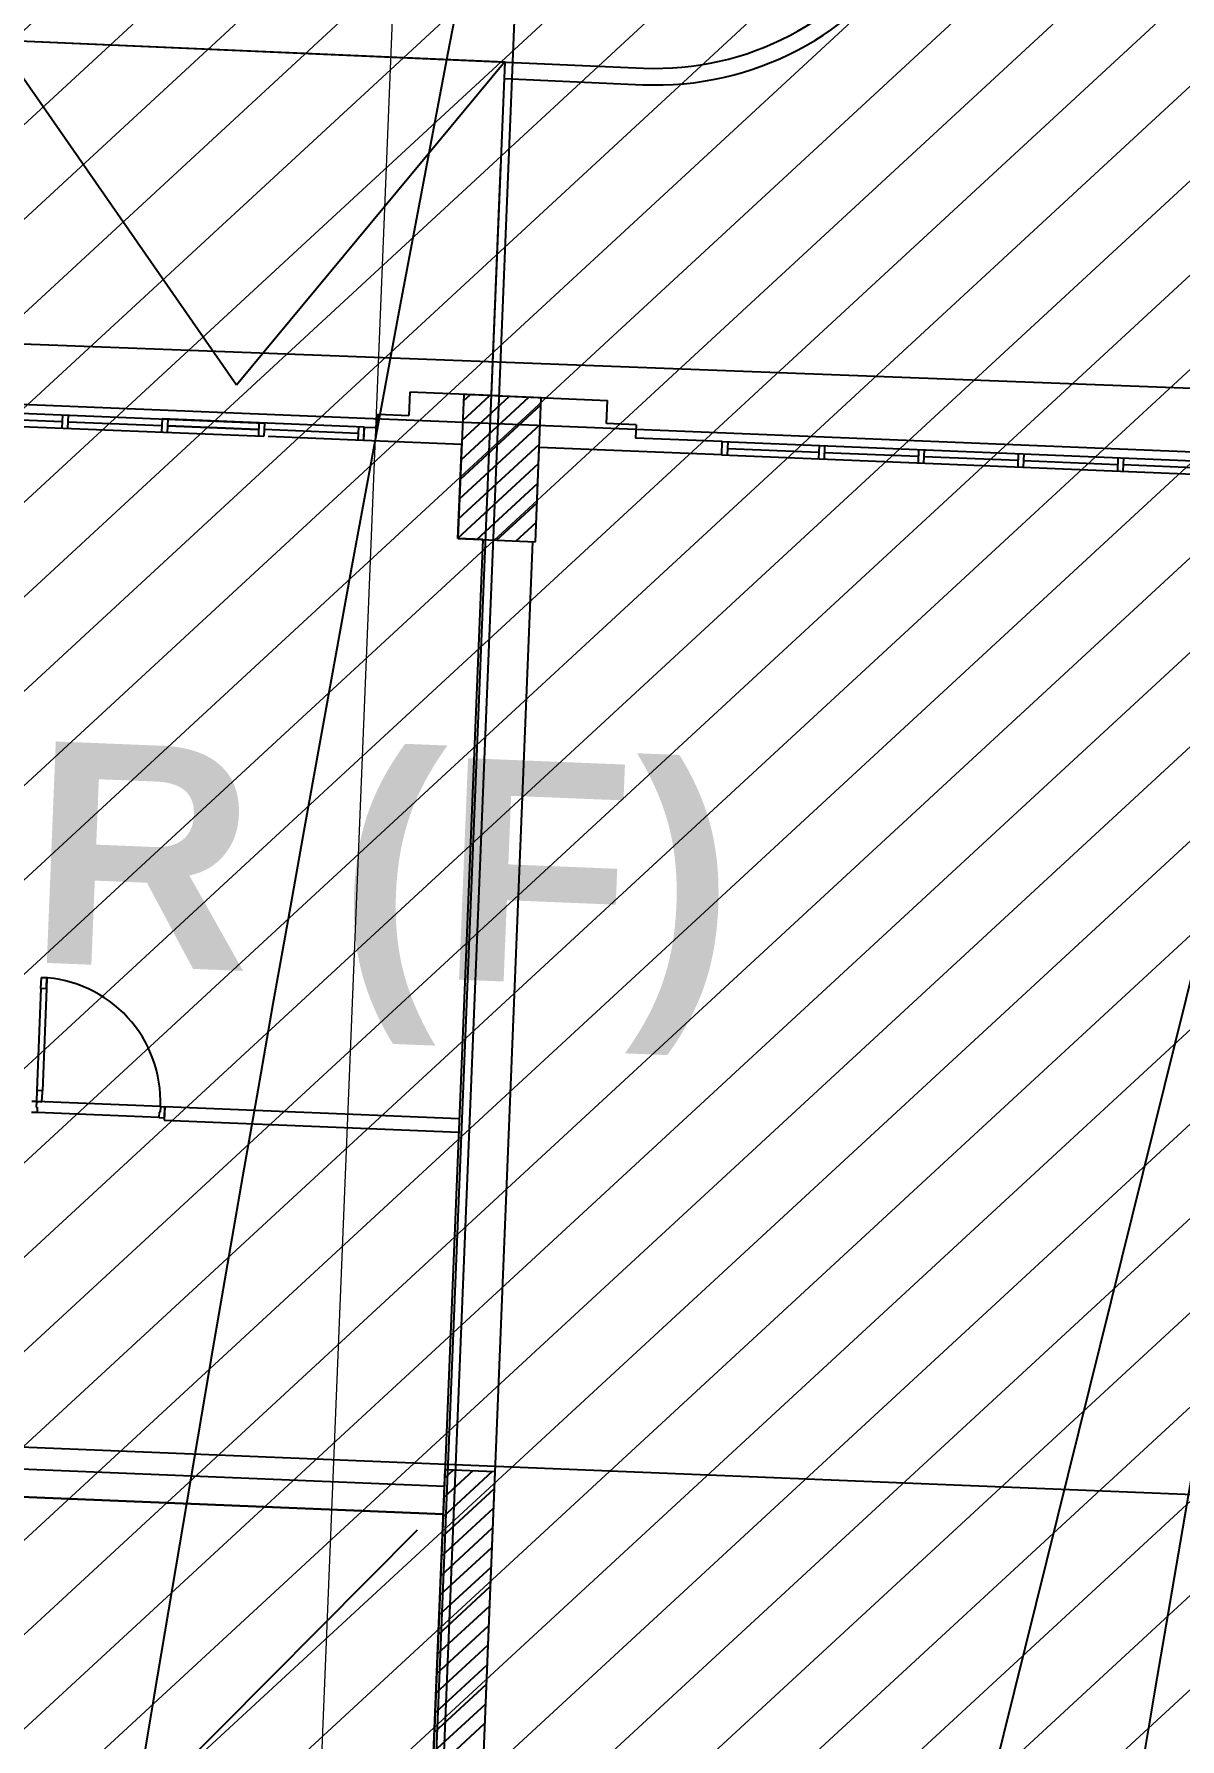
# Model space of a CAD drawing. Extents: x -678889171 to 586587, y -792238163 to 335485.
# Drawn here: x -678743950 to -678733608, y -791943630 to -791928249 of the extents above; entities that cross this region are included whole.
import ezdxf
from ezdxf.enums import TextEntityAlignment as Align

# ---------------------------------------------------------------- set-up
doc = ezdxf.new("R2010")
doc.units = 0
doc.header["$MEASUREMENT"] = 0
for name, color, linetype in [('A-FLOR-PATT', 252, 'Continuous'), ('A-SITE-PATT', 252, 'Continuous'), ('A-WALL', 252, 'Continuous')]:
    doc.layers.add(name, color=color, linetype=linetype)
doc.layers.add('BASEMENT3 LAYOUT$0$HATCH1', color=252, linetype='Continuous', lineweight=15)
doc.layers.add('BASEMENT3 LAYOUT$0$HATCH2', color=252, linetype='Continuous', lineweight=15)
doc.styles.add('BASEMENT3 LAYOUT$0$EN-SB', font='swissb.ttf')
doc.styles.add('Ground floor Towers$0$$Bas01-Rname$0$EN-SC', font='swissc.ttf')
doc.styles.add('Ground floor Towers$0$$Bas01-Rname$0$EN-SCL', font='swisscl.ttf')
doc.styles.add('Ground floor Towers$0$04-Ground Floor$0$V2-lower ground$0$LEVEL  FOR LICENSE LOWER GR$0$$LG- LEVEL$0$AR-SR', font='sarb.shx')

# ---------------------------------------------------------------- blocks, each defined once
blk = doc.blocks.new('A$C61C61320')
at = {"layer": 'BASEMENT3 LAYOUT$0$HATCH2'}
h = blk.add_hatch(dxfattribs=at)
h.set_pattern_fill('ANSI31', color=256, scale=5000, style=0)
h.set_pattern_definition([(45, (1320016.062358054, 343948.7931753235), (-441.9417382415922, 441.9417382415922), [])])
h.paths.add_polyline_path([(11086.00013759569, 20764.88754983409), (-87874.57371154218, 20764.88754983409), (-87874.57371154218, -14411.92520058152), (11086.00013759569, -14411.92520058152)])
at = {"layer": 'BASEMENT3 LAYOUT$0$HATCH1'}
blk.add_lwpolyline([(-34954.57419444504, 20764.88754983409), (11086.00013759569, 20764.88754983409), (11086.00013759569, -14077.61977391367), (-34954.57419444504, -14077.61016135014), (-34954.57429169421, 20764.8875468953)], dxfattribs=at)
at = {"layer": 'BASEMENT3 LAYOUT$0$HATCH2', "style": 'BASEMENT3 LAYOUT$0$EN-SB'}
blk.add_text('TOWER (F)', height=2000, dxfattribs=at).set_placement((-46292.77344035008, 2369.528454649553))
blk = doc.blocks.new('2')
at = {"layer": 'BASEMENT3 LAYOUT$0$HATCH1'}
blk.add_lwpolyline([(82966.28210714832, 252962.2482544654), (129006.8564391891, 252962.2482544654), (129006.8564391891, 218119.7409307177), (82966.28210714832, 218119.7505432812), (82966.28200989915, 252962.2482515266)], dxfattribs=at)
at = {"layer": 'BASEMENT3 LAYOUT$0$HATCH2', "style": 'BASEMENT3 LAYOUT$0$EN-SB'}
blk.add_text('TOWER (F)', height=2000, dxfattribs=at).set_placement((71628.08286124328, 234566.8891592809))
blk = doc.blocks.new('GR')
at = {"layer": 'A-FLOR-PATT'}
for p, q in [((50170, 200055), (65898.1526684232, 276722.6189415882)), ((53965, 225220), (53965, 268350)), ((44727.24901003082, 258048.2900313722), (55145.19518748477, 258014.7192066753)), ((51591.61964135944, 255006.1980823652), (49291.67829155833, 258044.4416347818)), ((49291.67829155832, 258033.5815991495), (53892.08290328787, 258018.757239902)), ((53892.08290328813, 258018.7572399022), (51591.61964135944, 255006.1980823652)), ((53892.08290328814, 258018.7572399021), (53891.59954529471, 255006.1981986957)), ((53892.05883602938, 257868.7565386672), (55144.71182949134, 257864.7199854605)), ((53891.5995930568, 257097.6238647509), (53891.59959305682, 226806.1981372059)), ((11156.56751948255, 255196.699353244), (93119.86647302075, 255419.2855674157)), ((11158.08562406938, 255197.9860199755), (93236.15672916308, 255420.6398325165)), ((53966.59954670733, 255006.19832426, -4.807503037799229e-08), (53156.86791246905, 255006.19832426, -4.807503037799229e-08)), ((53156.86791246905, 255006.19832426, -4.807503037799229e-08), (53156.86791246904, 254796.1949396736, -4.807503037799229e-08)), ((53644.33479467497, 255005.3815454952), (53644.33479467497, 253705.3815454943)), ((54344.33479467497, 255005.3815454952), (53644.33479467497, 255005.3815454952)), ((53644.33479467477, 254947.8465573025), (53701.86978286761, 255005.3815454954)), ((53644.33479467477, 254771.0698620059), (53878.64647816436, 255005.3815454955)), ((53644.33479467488, 254594.2931667092), (54055.42317346111, 255005.3815454954)), ((53644.334794675, 254417.5164714127), (54232.19986875774, 255005.3815454954)), ((53644.334794675, 254240.739776116), (54344.33479467512, 254940.7397761162)), ((53966.59954670733, 255006.1983283335, -4.65013732384204e-08), (54941.59955093599, 255006.1983283335, -4.65013732384204e-08)), ((54344.33479467497, 253705.3815454943), (54344.33479467497, 255005.3815454952)), ((54941.59955093599, 254796.1949437472, -1.41164873318351e-08), (54941.59955093599, 255006.1983283335, -1.660767910680364e-08)), ((58315, 254755), (-5985, 254755)), ((52876.13896336655, 254676.1949396736, -1.573657139571893e-09), (52876.13896336653, 254796.1949132069, -1.573657139571893e-09)), ((52876.1389627989, 254796.1949396736, -1.573657139571893e-09), (53156.86791246904, 254796.1949396736, -1.573657139571893e-09)), ((53644.334794675, 254063.9630808194), (54344.33479467512, 254763.9630808195)), ((55209.83744134547, 254796.1949437575), (54941.59955093599, 254796.1949437472)), ((55209.83744134547, 254796.1949437575), (55209.83744043857, 254676.1949437575)), ((113290, 254755), (58315, 254755)), ((46457.90328790851, 254676.1949437694), (51856.77402079367, 254676.1949437471)), ((46457.90328790802, 254556.1949437694), (51856.77402079317, 254556.1949437471)), ((49182.9032879086, 254616.1949437581), (50032.90328790831, 254616.1949437546)), ((50032.90328790831, 254676.1969560372, -1.80026725207157e-08), (50032.90328790831, 254556.19875473, -1.80026725207157e-08)), ((50082.9032879083, 254676.196956037, -1.80026725207157e-08), (50082.90328790831, 254556.19875473, -1.80026725207157e-08)), ((50082.9032879083, 254616.1949437544), (50932.90328790852, 254616.1949437509)), ((50932.90328790851, 254676.1949437509, -1.721584592373405e-08), (50932.90328790851, 254556.1967424437, -1.721584592373405e-08)), ((52756.77402074483, 254676.1931450582, 1.642901538114381e-08), (50932.90328785947, 254676.1931450508, 1.642901538114381e-08)), ((50982.90328790851, 254676.1949437507, -1.721584592373405e-08), (50982.90328790851, 254556.1967424437, -1.721584592373405e-08)), ((50982.90328785997, 254676.193145051, 1.564218483855357e-08), (50982.90328785997, 254556.1931450579, 1.564218483855357e-08)), ((50982.90328790851, 254616.1949437507), (51806.77402079317, 254616.1949437473)), ((51806.77402074463, 254616.1931450543, 1.642901538114381e-08), (50982.90328785997, 254616.193145051, 1.642901538114381e-08)), ((51806.77402079317, 254676.1949437473), (51806.77402079317, 254556.1949437543)), ((51806.77402074463, 254676.1931450543), (51806.77402074463, 254556.1949437473)), ((51856.77402074463, 254676.1931450545), (51856.77402074463, 254556.1949437473)), ((52706.77402074484, 254616.1931450581, 1.642901538114381e-08), (51856.77402074462, 254616.1931450545, 1.642901538114381e-08)), ((52755.64488723627, 254556.1949396736, -1.573657139571893e-09), (51894.33479472359, 254556.1911327717)), ((52706.77402074484, 254676.1951573406, -1.573657139571893e-09), (52706.77402074483, 254556.1969560336, -1.573657139571893e-09)), ((52755.64488723627, 254676.1949396736, -1.573657139571893e-09), (52755.64488723627, 254556.1949396736, -1.573657139571893e-09)), ((52756.77402074483, 254676.1951573408, -1.573657139571893e-09), (52756.77402074483, 254556.1969560336, -1.573657139571893e-09)), ((52756.77402074476, 254676.1949396736, -1.573657139571893e-09), (52876.13896336655, 254676.1949396736, -1.573657139571893e-09)), ((53644.33479467496, 254556.1949179457, -1.573657139571893e-09), (52756.77402074483, 254556.1949396736, -1.573657139571893e-09)), ((53644.334794675, 253887.1863855228), (54344.33479467512, 254587.1863855229)), ((53644.33479467496, 253705.3815454943), (53644.33479467496, 254556.1949179457)), ((55992.83915701896, 254556.1949437877), (54344.33479467496, 254556.1949437241)), ((54344.33479467496, 253705.3815454943), (54344.33479467496, 254556.1949437241)), ((55992.83915701896, 254676.1949437877), (55209.83744043857, 254676.1949437575)), ((55991.70988990438, 254676.1929164223), (61390.58062278953, 254676.1929164001)), ((55991.70988990388, 254556.1929164223), (61390.58062278904, 254556.1929164001)), ((55992.83915701896, 254556.1949437877), (55992.83915701896, 254676.1949437877)), ((56041.70988990438, 254676.1929164221, -1.721584986934265e-08), (56041.70988990438, 254556.1947150967, -1.721584986934265e-08)), ((56041.70988990438, 254616.1929164221), (56866.70988990416, 254616.1929164187)), ((56866.70988990416, 254676.1949286902, -1.80026764663243e-08), (56866.70988990416, 254556.196727383, -1.80026764663243e-08)), ((56916.70988990414, 254676.19492869, -1.80026764663243e-08), (56916.70988990416, 254556.196727383, -1.80026764663243e-08)), ((56916.70988990414, 254616.1929164186), (57766.70988990446, 254616.1929164151)), ((57766.70988990446, 254676.1929164221, 1.721584592373405e-08), (57766.70988990446, 254556.1947151149, 1.721584592373405e-08)), ((57816.70988990445, 254676.1929164219, 1.721584592373405e-08), (57816.70988990446, 254556.1947151149, 1.721584592373405e-08)), ((57816.70988990446, 254616.1929164149), (58666.70988990446, 254616.1929164114)), ((58666.70988990446, 254676.1949286939), (58666.70988990446, 254556.1967273867)), ((58716.70988990445, 254676.1949286937), (58716.70988990446, 254556.1967273867)), ((58716.70988990446, 254616.1929164111), (59566.70988990417, 254616.1929164076)), ((59566.70988990417, 254676.1949286902, -1.80026764663243e-08), (59566.70988990417, 254556.196727383, -1.80026764663243e-08)), ((59616.70988990416, 254676.19492869, -1.80026764663243e-08), (59616.70988990417, 254556.196727383, -1.80026764663243e-08)), ((59616.70988990416, 254616.1929164075), (60466.70988990438, 254616.1929164039)), ((53644.334794675, 253710.4096902261), (54344.33479467512, 254410.4096902263)), ((53816.08334523975, 253705.3815454943), (54344.33479467512, 254233.6329949296)), ((53992.86004053662, 253705.3815454945), (54344.33479467512, 254056.856299633)), ((54169.63673583325, 253705.3815454945), (54344.33479467512, 253880.0796043364)), ((53644.33479467497, 253705.3815454943), (54344.33479467497, 253705.3815454943)), ((53869.33474691274, 253705.3815454943), (53644.33479467496, 253705.3815454943)), ((53869.33474691274, 253705.3815454943), (53869.33474690996, 232396.5355519501)), ((54319.33475942932, 253705.3815454943), (54319.33478700568, 236258.7779841805)), ((54319.33475942932, 253705.3815454943), (54344.33479467496, 253705.3815454943)), ((50049.07777250472, 249496.1967778857), (50049.07777412284, 249596.1967778857)), ((50049.07777412284, 249596.1967778857), (50099.07777412282, 249596.1967770766)), ((50099.07777250471, 249496.1967770766), (50049.07777250472, 249496.1967778857)), ((50049.07777250474, 249496.1967778857), (50049.07775761805, 248576.1967778859)), ((50099.07777412282, 249596.1967770766), (50099.07777271506, 249509.1967770766)), ((50099.07777271506, 249509.1967770766), (50099.07777412282, 249596.1967770766)), ((50099.07777412282, 249596.1967770766), (50099.07777250471, 249496.1967770766)), ((50099.07777250472, 249496.1967770766), (50099.07775761803, 248576.1967770769)), ((50099.07775761803, 248576.1967770769), (50049.07775761805, 248576.1967778859)), ((50049.07775761805, 248576.1967778859), (50049.07775599993, 248476.196777886)), ((50099.07775740767, 248563.1967770769), (50099.07775761803, 248576.1967770769)), ((50099.07775599991, 248476.1967770769), (50099.07775740767, 248563.1967770769)), ((50049.07775599993, 248476.196777886), (50009.07775599995, 248476.1967785332)), ((50049.07775599993, 248476.196777886), (50049.07775519088, 248426.196777886)), ((50049.07775599993, 248476.196777886), (50099.07775599991, 248476.1967770769)), ((51169.07775599963, 248476.1967597631), (50049.07775599993, 248476.196777886)), ((50049.07775519088, 248426.196777886), (50059.07775519088, 248426.1967777242)), ((50059.07775519088, 248426.1967777242), (50059.07775438182, 248376.1967777242)), ((51169.07775519058, 248426.1967597631), (51159.07775519058, 248426.1967599249)), ((51159.07775519058, 248426.1967599249), (51159.07775438151, 248376.1967599249)), ((51169.07775599963, 248476.1967597631), (51169.07775519058, 248426.1967597631)), ((51169.07775599963, 248476.1967597631), (51209.07775599962, 248476.1967591158)), ((53869.33474691206, 248476.1967785342), (51209.07775599995, 248476.1967785335)), ((51209.0777543815, 248376.1967591159), (51209.07775599962, 248476.1967591158)), ((51209.07775599995, 248476.1967785332), (51209.07775599995, 248356.1967785332)), ((50059.07775438182, 248376.1967777242), (50009.07775438183, 248376.1967785333)), ((51159.07775438152, 248376.1967599249), (50059.07775438182, 248376.1967777242)), ((51159.07775438151, 248376.1967599249), (51209.0777543815, 248376.1967591159)), ((51209.07775599994, 248356.2210603359), (53869.33474691204, 248356.1976024908)), ((58315, 245355), (-5250, 245355)), ((113290, 245355), (58315, 245355)), ((53869.334794675, 245234.0061188336), (53945.43393388484, 245310.1052580434)), ((53869.33479467453, 245057.2294235369), (54122.21062918147, 245310.1052580439)), ((53869.334794675, 244880.4527282403), (54298.98732447857, 245310.1052580439)), ((53869.33479467503, 226805.3815133376), (53869.33479467515, 245310.1052580429)), ((53869.33479467515, 245310.1052580429), (54319.33479467497, 245310.1052580429)), ((54319.33479467497, 245310.1052580429), (54319.33479467503, 226805.3815133376)), ((53869.33474691163, 245156.1981928042), (49084.27402082613, 245156.1981928042)), ((53869.334794675, 244703.6760329441), (54319.33479467453, 245153.6760329437)), ((45806.68012906857, 244910.4791159721, -2.728581206767029e-08), (53869.33474691159, 244905.8620003172, 2.165118568606171e-09)), ((53869.33474691161, 244906.2611761364), (45806.68012906857, 244904.0270685123)), ((53869.33474691159, 244906.1981928035), (45806.68012906857, 244906.1981928042)), ((53869.334794675, 244526.899337647), (54319.334794675, 244976.899337647)), ((45806.68012906857, 236195.5061223729), (53641.59954529338, 244756.1981928044)), ((53869.33479467453, 244350.1226423504), (54319.33479467453, 244800.1226423504)), ((53869.334794675, 244173.3459470537), (54319.334794675, 244623.3459470537)), ((53869.334794675, 243996.5692517576), (54319.33479467453, 244446.5692517571)), ((53869.334794675, 243819.7925564605), (54319.334794675, 244269.7925564605)), ((53869.33479467453, 243643.0158611638), (54319.33479467453, 244093.0158611638)), ((53869.334794675, 243466.2391658672), (54319.334794675, 243916.2391658672)), ((53869.334794675, 243289.462470571), (54319.33479467453, 243739.4624705706)), ((53869.334794675, 243112.6857752739), (54319.334794675, 243562.6857752739)), ((53869.33479467453, 242935.9090799773), (54319.33479467453, 243385.9090799773)), ((53869.334794675, 242759.1323846807), (54319.334794675, 243209.1323846807)), ((53869.334794675, 242582.3556893845), (54319.33479467453, 243032.355689384))]:
    blk.add_line(p, q, dxfattribs=at)
for centre, radius, start, end in [((687279.656740699, 163488.6097753342), 640922.5456272444, 169.8809308091749, 188.016783999427), ((687279.656740699, 163488.6097753342), 632022.5456272444, 169.8809308091749, 188.016783999427), ((687279.656740699, 163488.6097753342), 623072.5456272444, 169.8809308091749, 188.016783999427), ((55153.57339270419, 260614.705707732), 2750, 269.8153705274968, 330.1846294729814), ((55153.57339270419, 260614.705707732), 2600, 269.8153705274968, 330.1846294729814), ((50049.07775599993, 248476.196777886), 1119.999999999704, 359.9999990728552, 89.99999907285519)]:
    blk.add_arc(centre, radius, start, end, dxfattribs=at)
at = {"layer": 'A-FLOR-PATT', "style": 'Ground floor Towers$0$04-Ground Floor$0$V2-lower ground$0$LEVEL  FOR LICENSE LOWER GR$0$$LG- LEVEL$0$AR-SR', "flags": 12}
for tag, p in [('L', (30296.07288644527, 72859.53473235783)), ('P', (30237.50458115668, 72203.99769414036))]:
    blk.add_attdef(tag, text='', height=500, dxfattribs=at).set_placement(p, align=Align.RIGHT)
at = {"layer": 'A-FLOR-PATT'}
for tag, p, height, style in [('N', (85492.25876324323, 56633.4995742733), 250, 'Ground floor Towers$0$$Bas01-Rname$0$EN-SC'), ('N', (89389.48149106537, 56633.4995742733), 250, 'Ground floor Towers$0$$Bas01-Rname$0$EN-SC'), ('N', (94597.61363499537, 56633.4995742733), 250, 'Ground floor Towers$0$$Bas01-Rname$0$EN-SC'), ('AN', (85922.66280553787, 56313.08159666645), 200, 'Ground floor Towers$0$$Bas01-Rname$0$EN-SCL'), ('AN', (89819.88553336001, 56313.08159666645), 200, 'Ground floor Towers$0$$Bas01-Rname$0$EN-SCL'), ('AN', (95028.01767729002, 56313.08159666645), 200, 'Ground floor Towers$0$$Bas01-Rname$0$EN-SCL'), ('SN', (85299.47460008037, 56025.08594095582), 200, 'Ground floor Towers$0$$Bas01-Rname$0$EN-SCL'), ('F', (85927.04975899268, 56008.67972904726), 200, 'Ground floor Towers$0$$Bas01-Rname$0$EN-SCL'), ('SN', (89196.69732790251, 56025.08594095582), 200, 'Ground floor Towers$0$$Bas01-Rname$0$EN-SCL'), ('F', (89824.27248681482, 56008.67972904726), 200, 'Ground floor Towers$0$$Bas01-Rname$0$EN-SCL'), ('SN', (94404.82947183252, 56025.08594095582), 200, 'Ground floor Towers$0$$Bas01-Rname$0$EN-SCL'), ('F', (95032.40463074483, 56008.67972904726), 200, 'Ground floor Towers$0$$Bas01-Rname$0$EN-SCL')]:
    blk.add_attdef(tag, p, '', height=height, dxfattribs=dict(at, style=style))
at = {"layer": 'A-FLOR-PATT', "style": 'Ground floor Towers$0$$Bas01-Rname$0$EN-SCL', "width": 0.8}
for p in [(85305.16036184286, 56295.1433535593), (89202.383089665, 56295.1433535593), (94410.51523359501, 56295.1433535593)]:
    blk.add_attdef('FN', p, '', height=250, dxfattribs=at)

msp = doc.modelspace()

# ---------------------------------------------------------------- block references
at = {"layer": 'A-SITE-PATT', "rotation": 357.6731745000001}
for name, p in [('2', (-678833487.1858103, -792167746.3685482, -212772)), ('A$C61C61320', (-678706236.4347705, -791940527.995869, -212772))]:
    msp.add_blockref(name, p, dxfattribs=at)

# ---------------------------------------------------------------- next in the draw order: block references
at = {"layer": 'A-WALL', "rotation": 357.6731745000001}
msp.add_blockref('GR', (-678804025.0995113, -792184118.4910543, -212772), dxfattribs=at)

doc.saveas('drawing.dxf')
